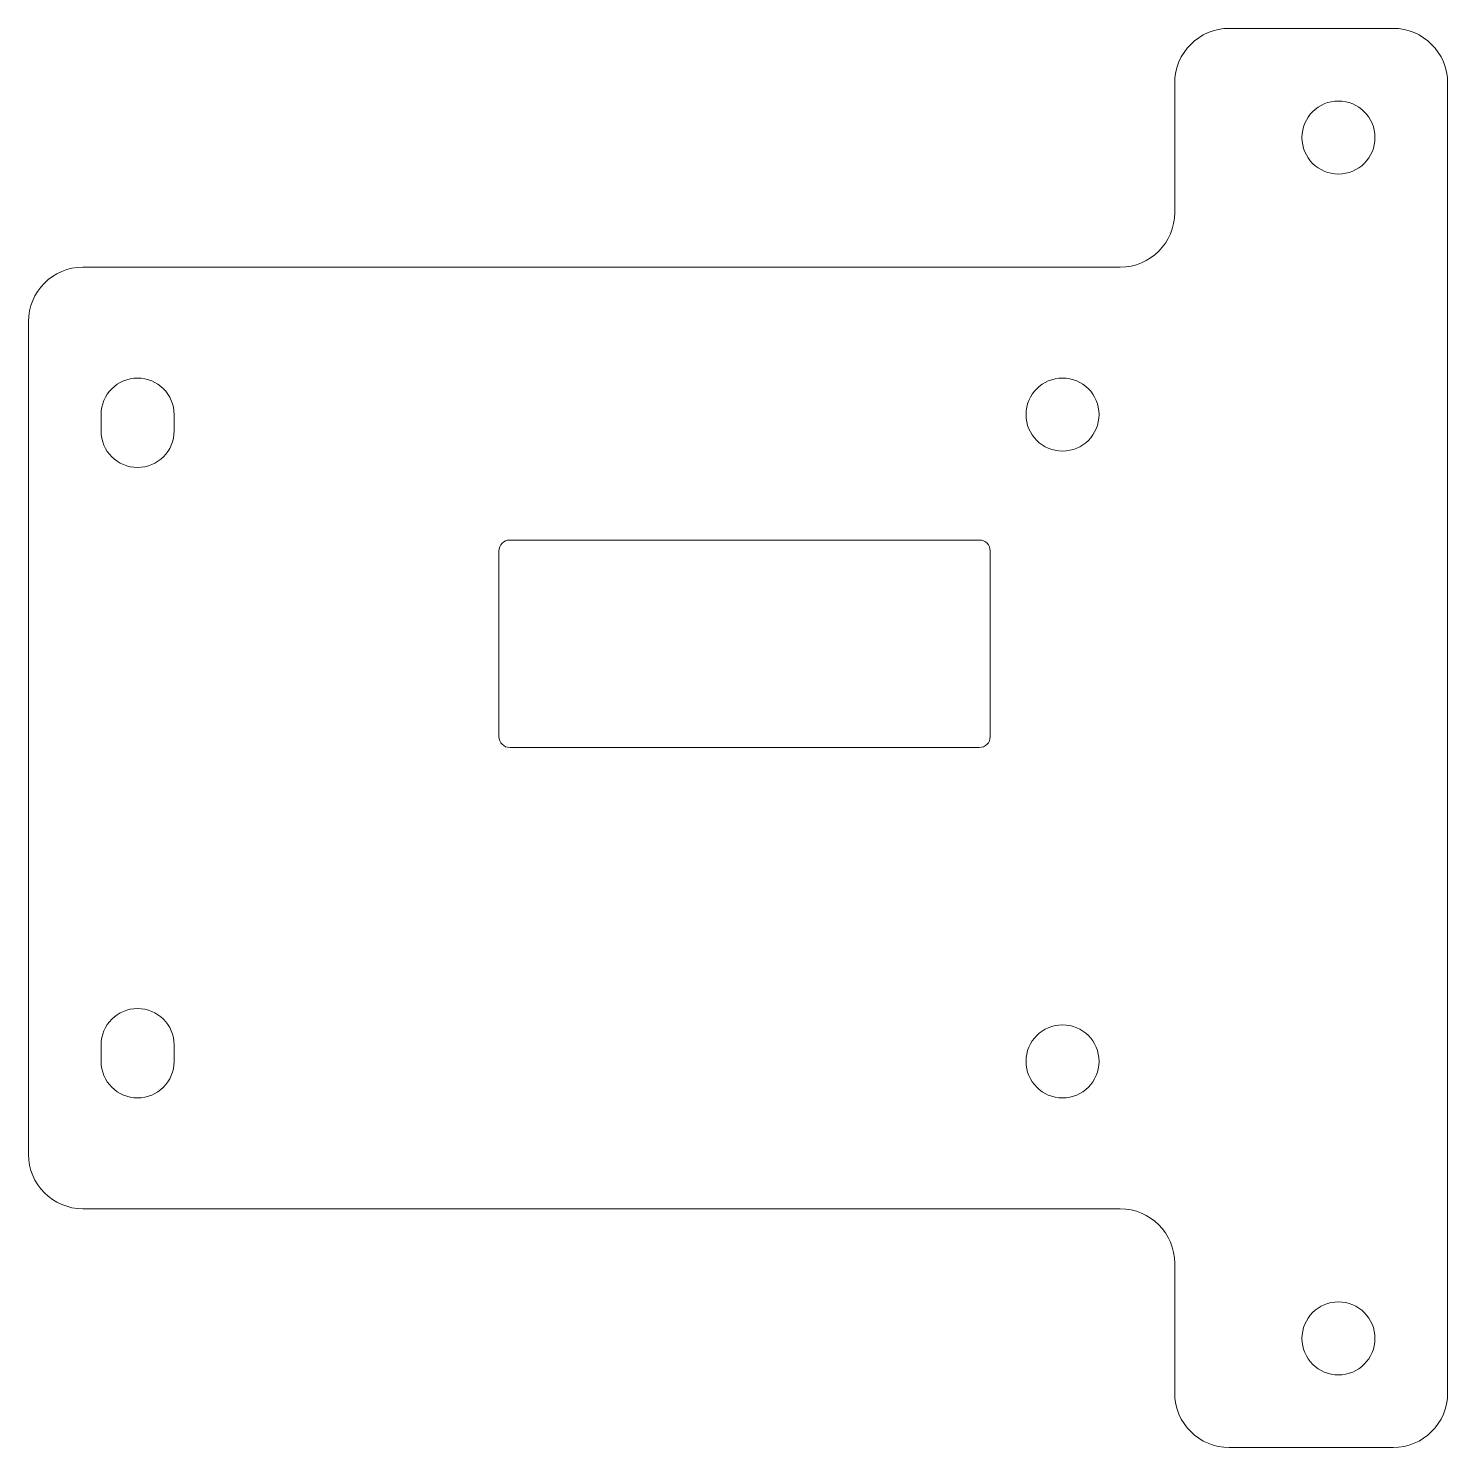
# Model space of a CAD drawing. Header units: inches. Extents: x 3.05 to 5.65, y 4.96 to 7.56.
import ezdxf

# ---------------------------------------------------------------- set-up
doc = ezdxf.new("R2010")
doc.units = ezdxf.units.IN
doc.header["$MEASUREMENT"] = 0

msp = doc.modelspace()

# ---------------------------------------------------------------- linework, layer by layer
at = {"color": 7, "linetype": 'Continuous', "lineweight": 15}
for p, q in [((5.5515, 7.5558), (5.2515, 7.5558)), ((5.1515, 7.4558), (5.1515, 7.2183)), ((5.6515, 5.0558), (5.6515, 7.4558)), ((5.0515, 7.1183), (3.1515, 7.1183)), ((3.0515, 7.0183), (3.0515, 5.4933)), ((3.1845, 6.8183), (3.1845, 6.8483)), ((3.3184, 6.8483), (3.3184, 6.8183)), ((4.7935, 6.6183), (3.9335, 6.6183)), ((3.9135, 6.5983), (3.9135, 6.2583)), ((4.8135, 6.2583), (4.8135, 6.5983)), ((3.9335, 6.2383), (4.7935, 6.2383)), ((3.1845, 5.6633), (3.1845, 5.6933)), ((3.3184, 5.6933), (3.3184, 5.6633)), ((3.1515, 5.3933), (5.0515, 5.3933)), ((5.1515, 5.2933), (5.1515, 5.0558)), ((5.2515, 4.9558), (5.5515, 4.9558))]:
    msp.add_line(p, q, dxfattribs=at)
for centre in [(5.4515, 7.3558), (4.946, 6.8483), (4.946, 5.6633), (5.4515, 5.1558)]:
    msp.add_circle(centre, 0.0669, dxfattribs=at)
for centre, radius, start, end in [((5.2515, 7.4558), 0.1, 90, 180), ((5.5515, 7.4558), 0.1, 0, 90), ((5.0515, 7.2183), 0.1, 270, 0), ((3.1515, 7.0183), 0.1, 90, 180), ((3.2515, 6.8483), 0.0669, 0, 180), ((3.2515, 6.8183), 0.0669, 180, 0), ((3.9335, 6.5983), 0.02, 90, 180), ((4.7935, 6.5983), 0.02, 0, 90), ((3.9335, 6.2583), 0.02, 180, 270), ((4.7935, 6.2583), 0.02, 270, 0), ((3.2515, 5.6933), 0.0669, 0, 180), ((3.2515, 5.6633), 0.0669, 180, 0), ((3.1515, 5.4933), 0.1, 180, 270), ((5.0515, 5.2933), 0.1, 0, 90), ((5.2515, 5.0558), 0.1, 180, 270), ((5.5515, 5.0558), 0.1, 270, 0)]:
    msp.add_arc(centre, radius, start, end, dxfattribs=at)

doc.saveas('drawing.dxf')
